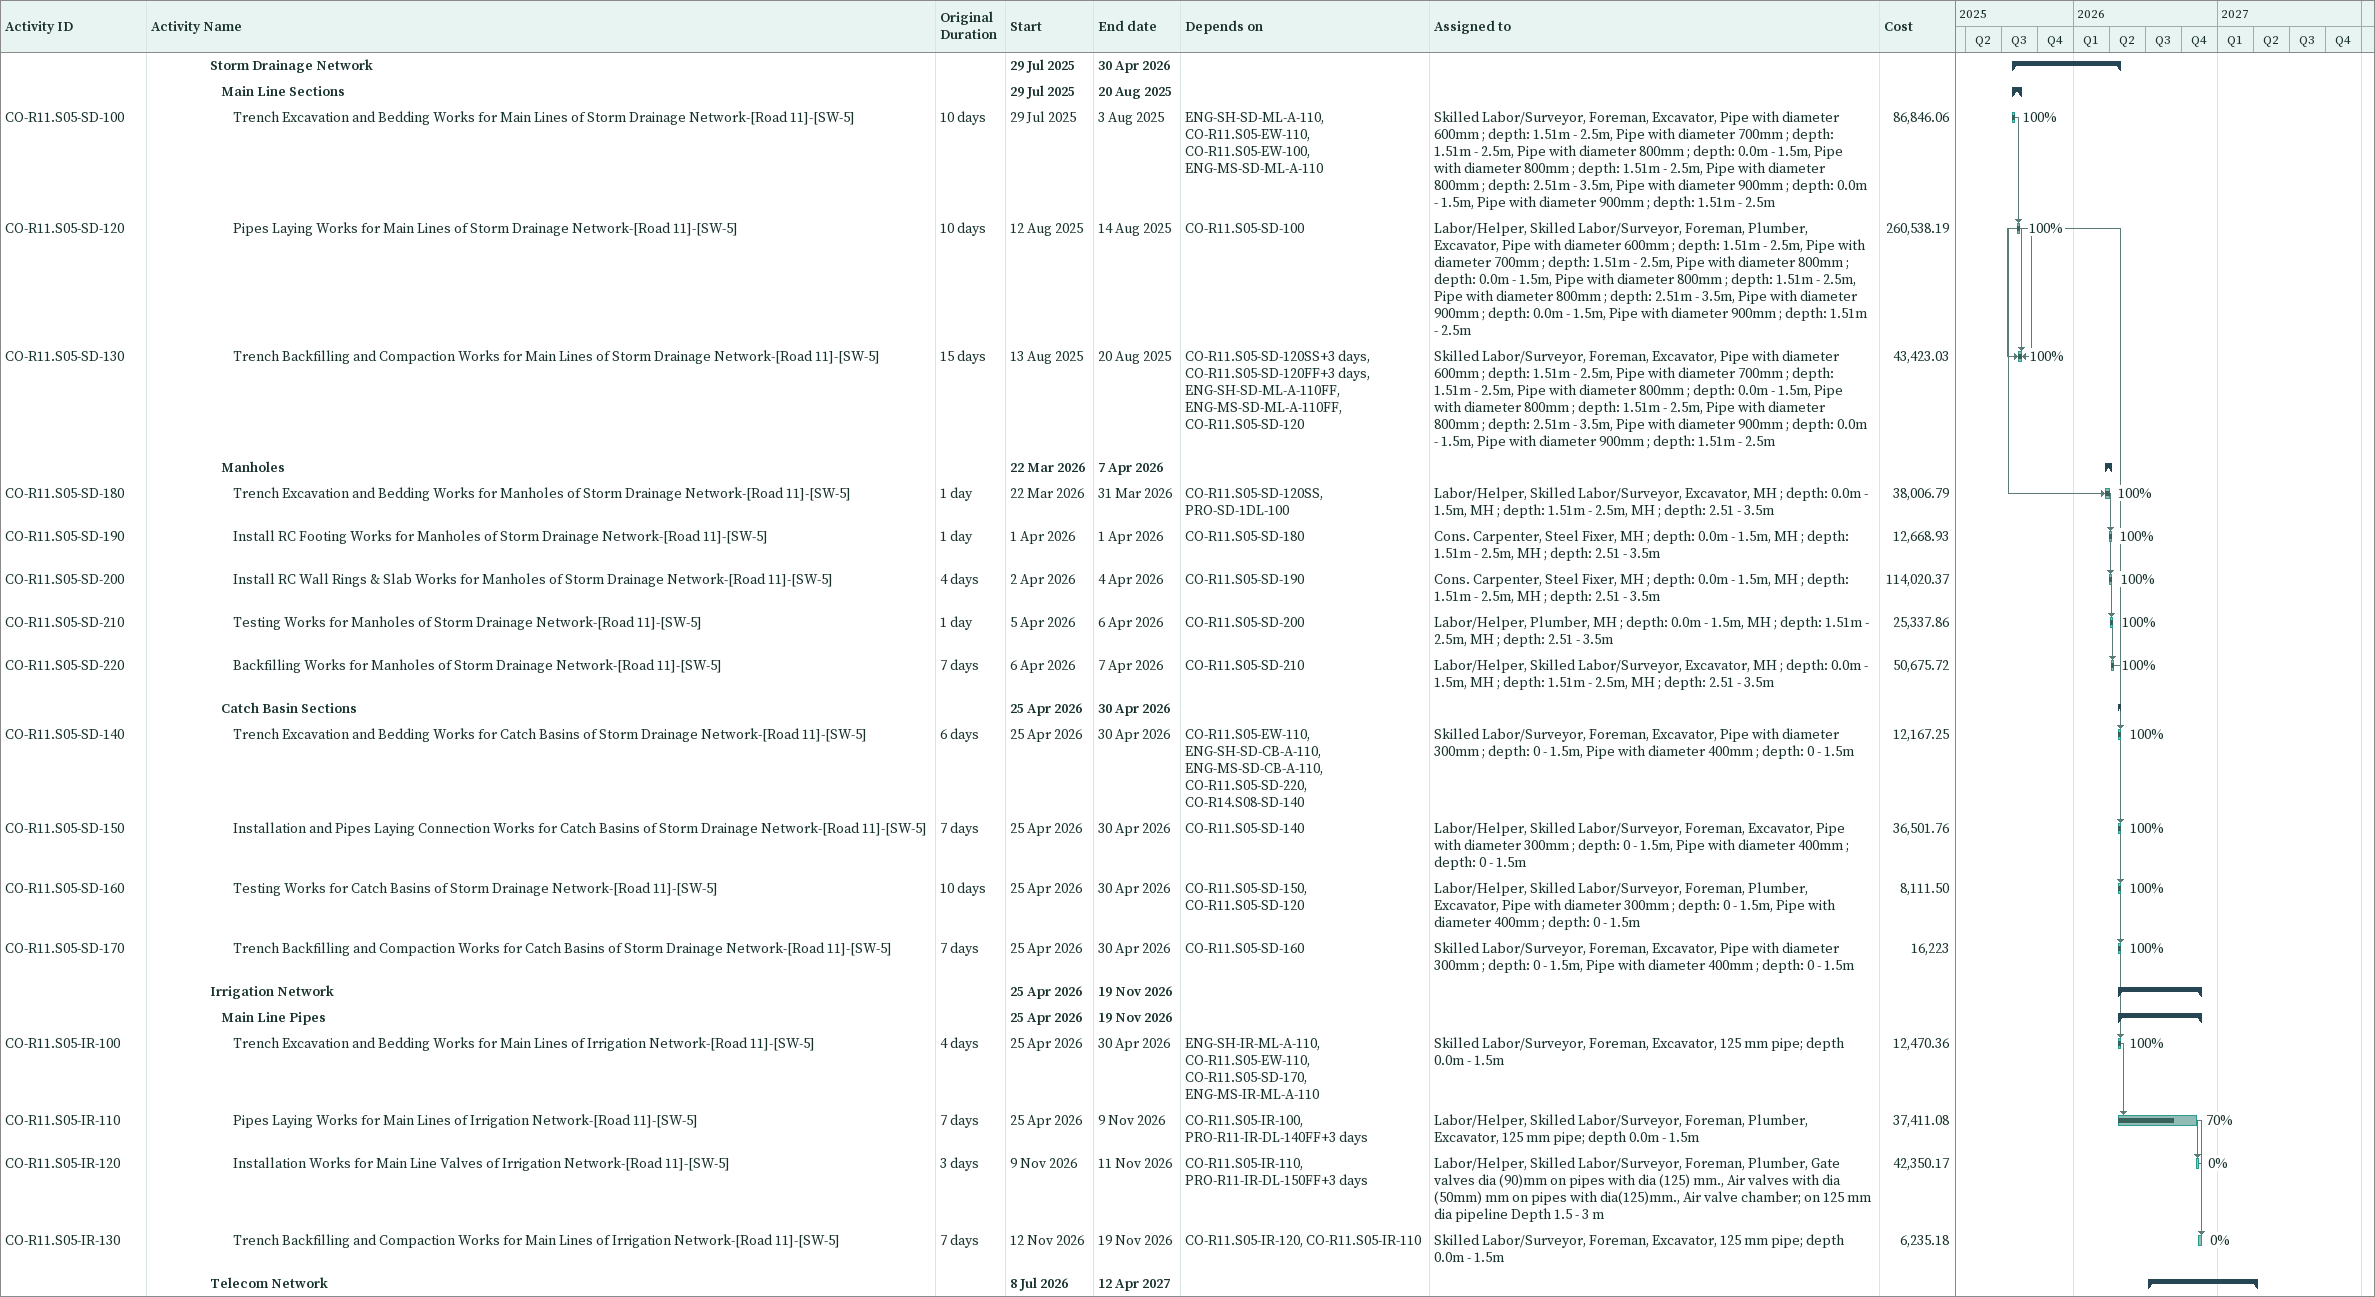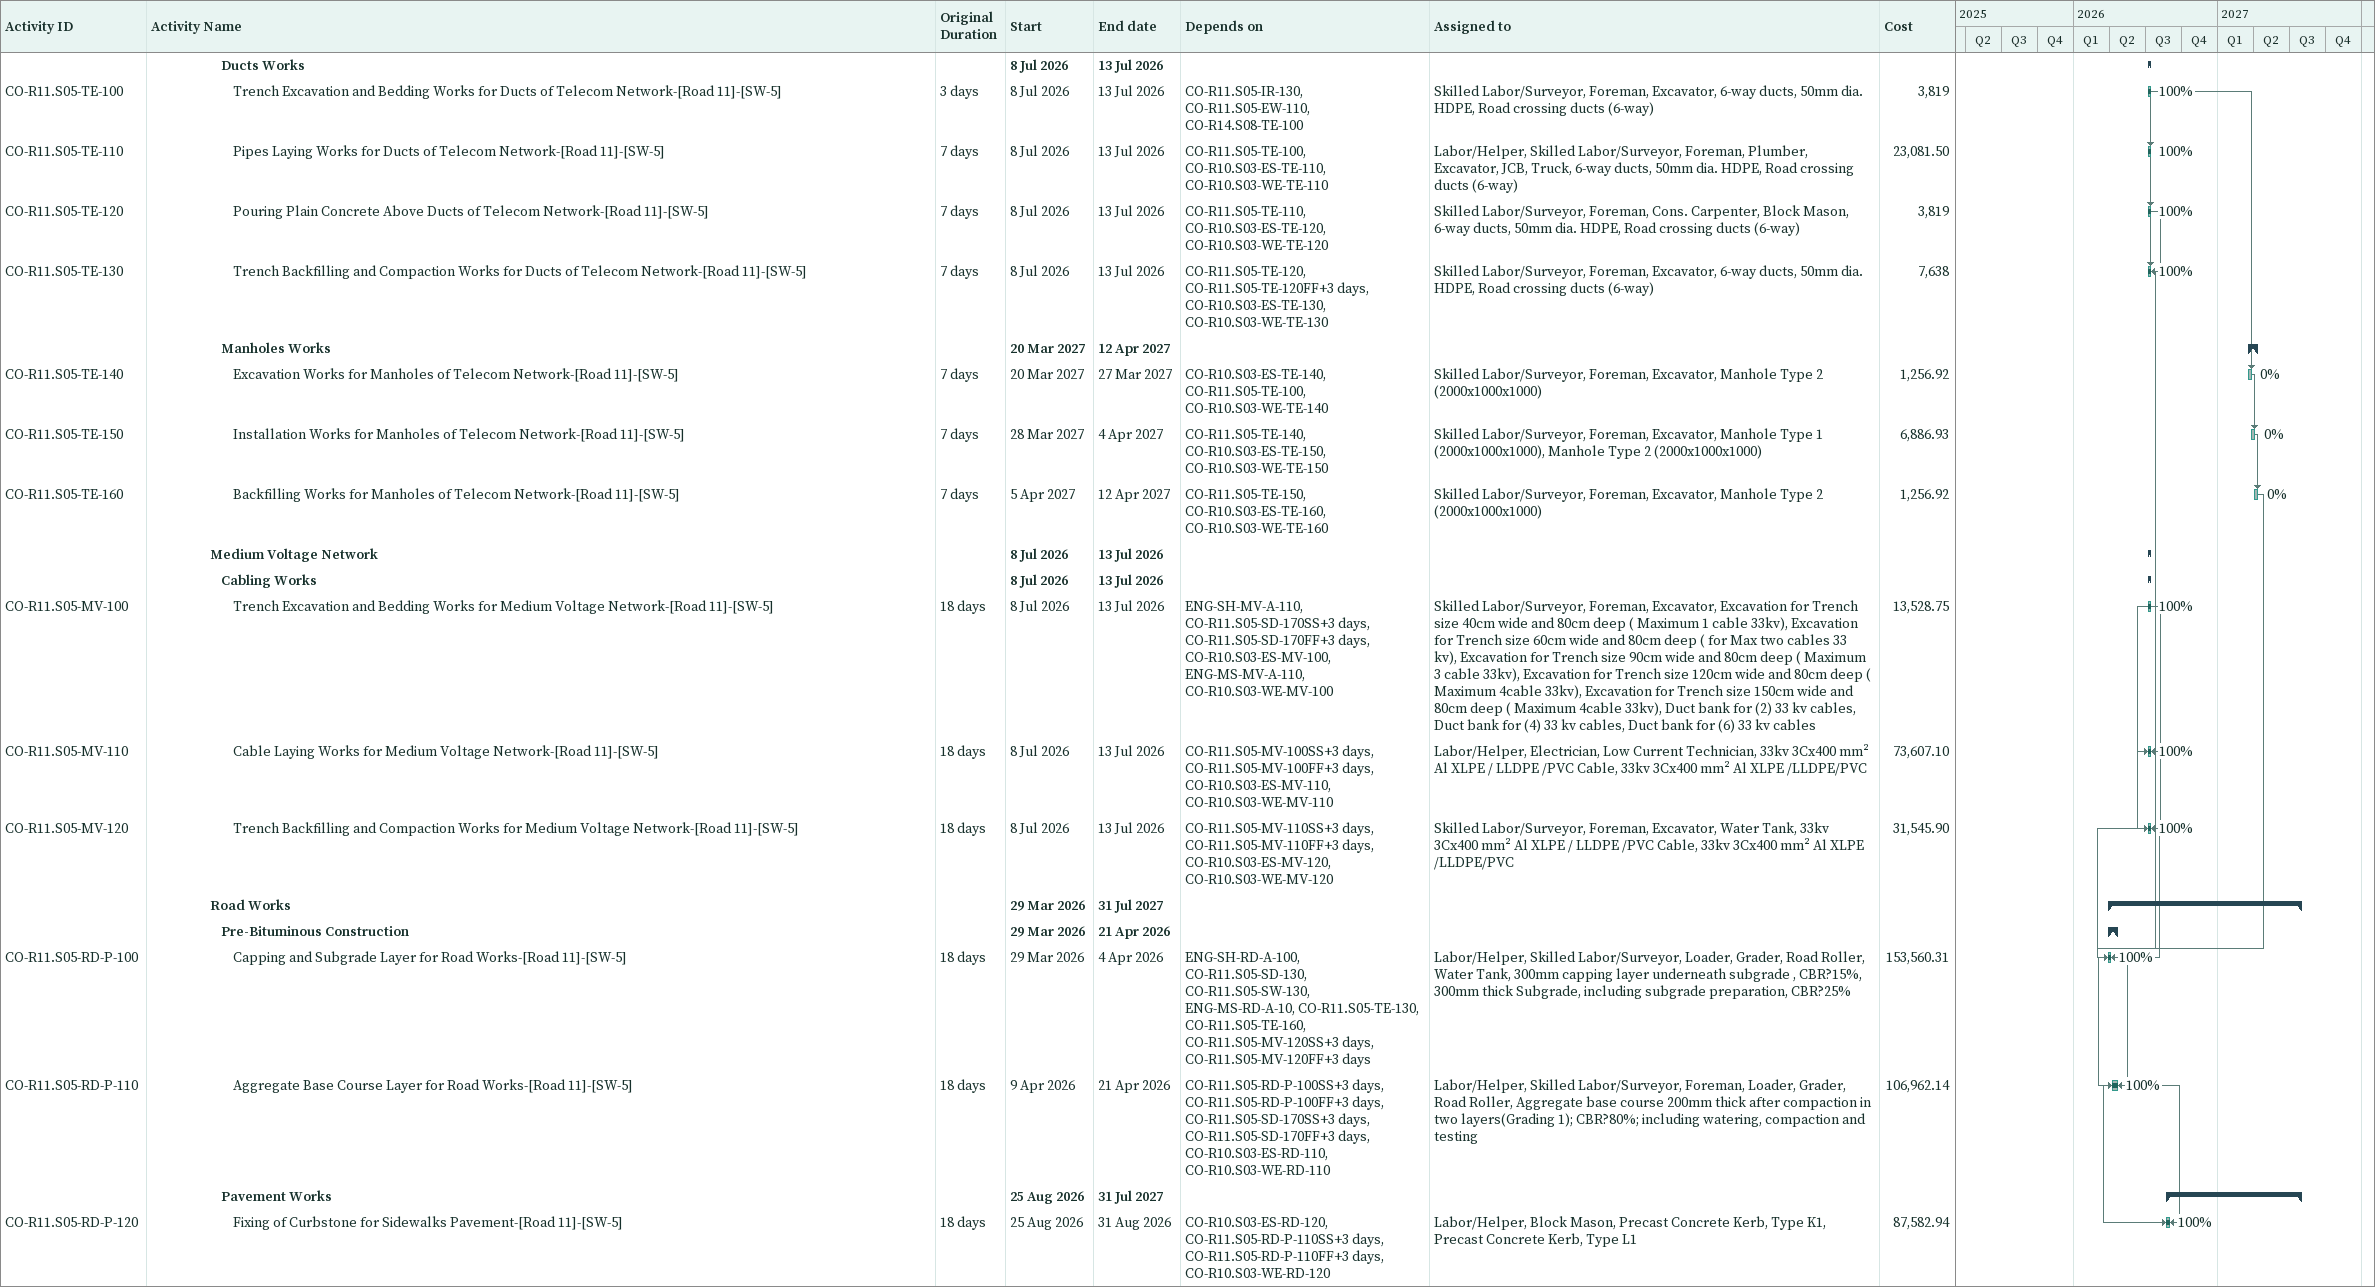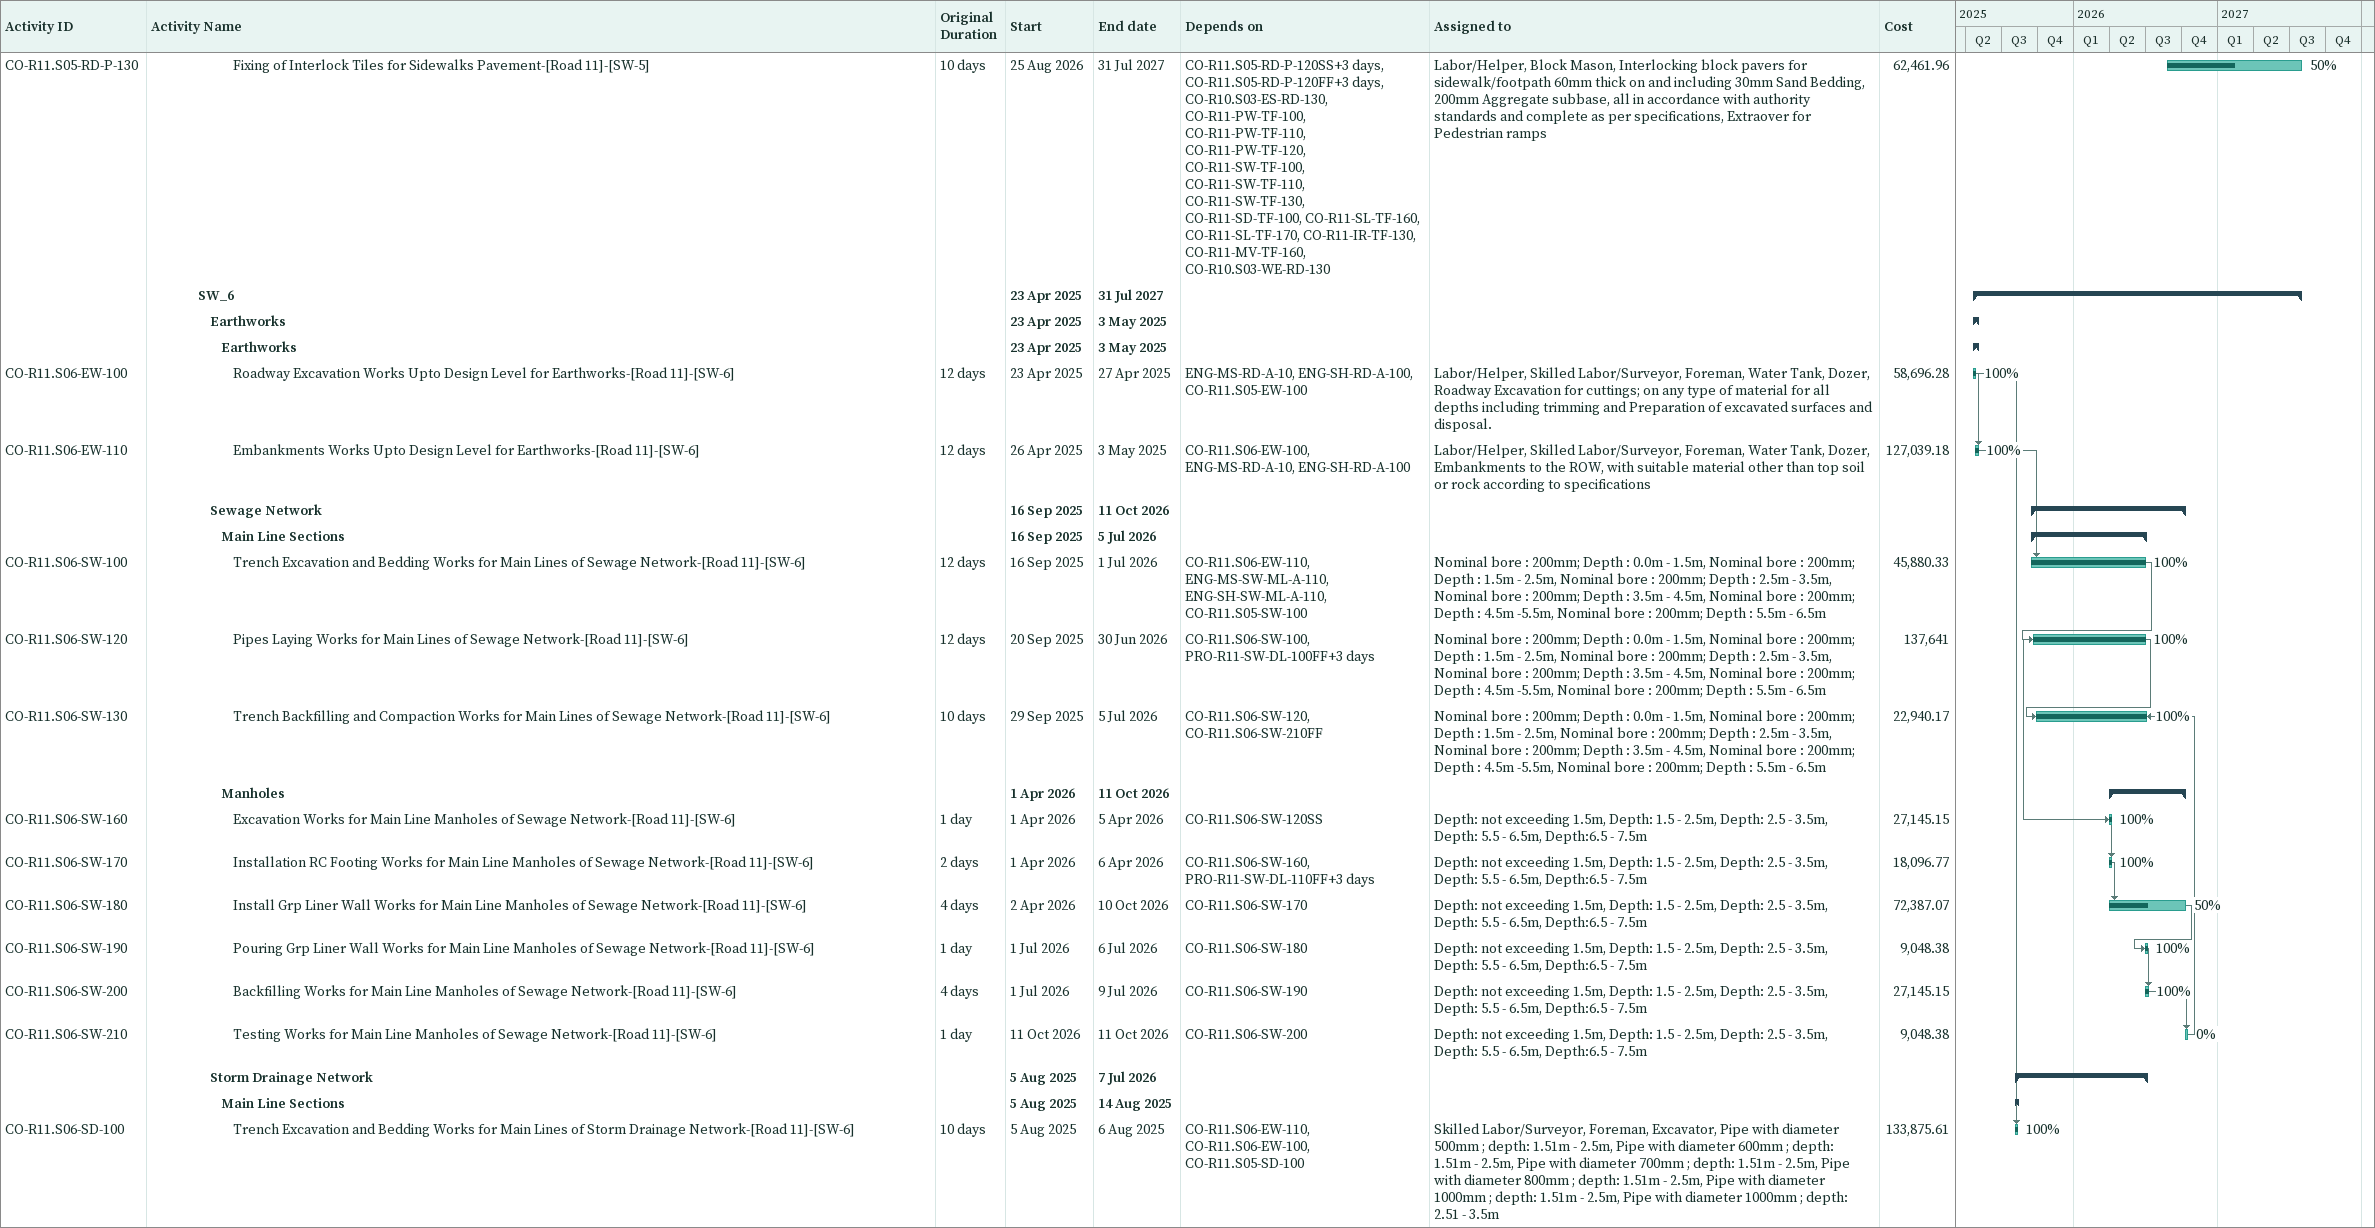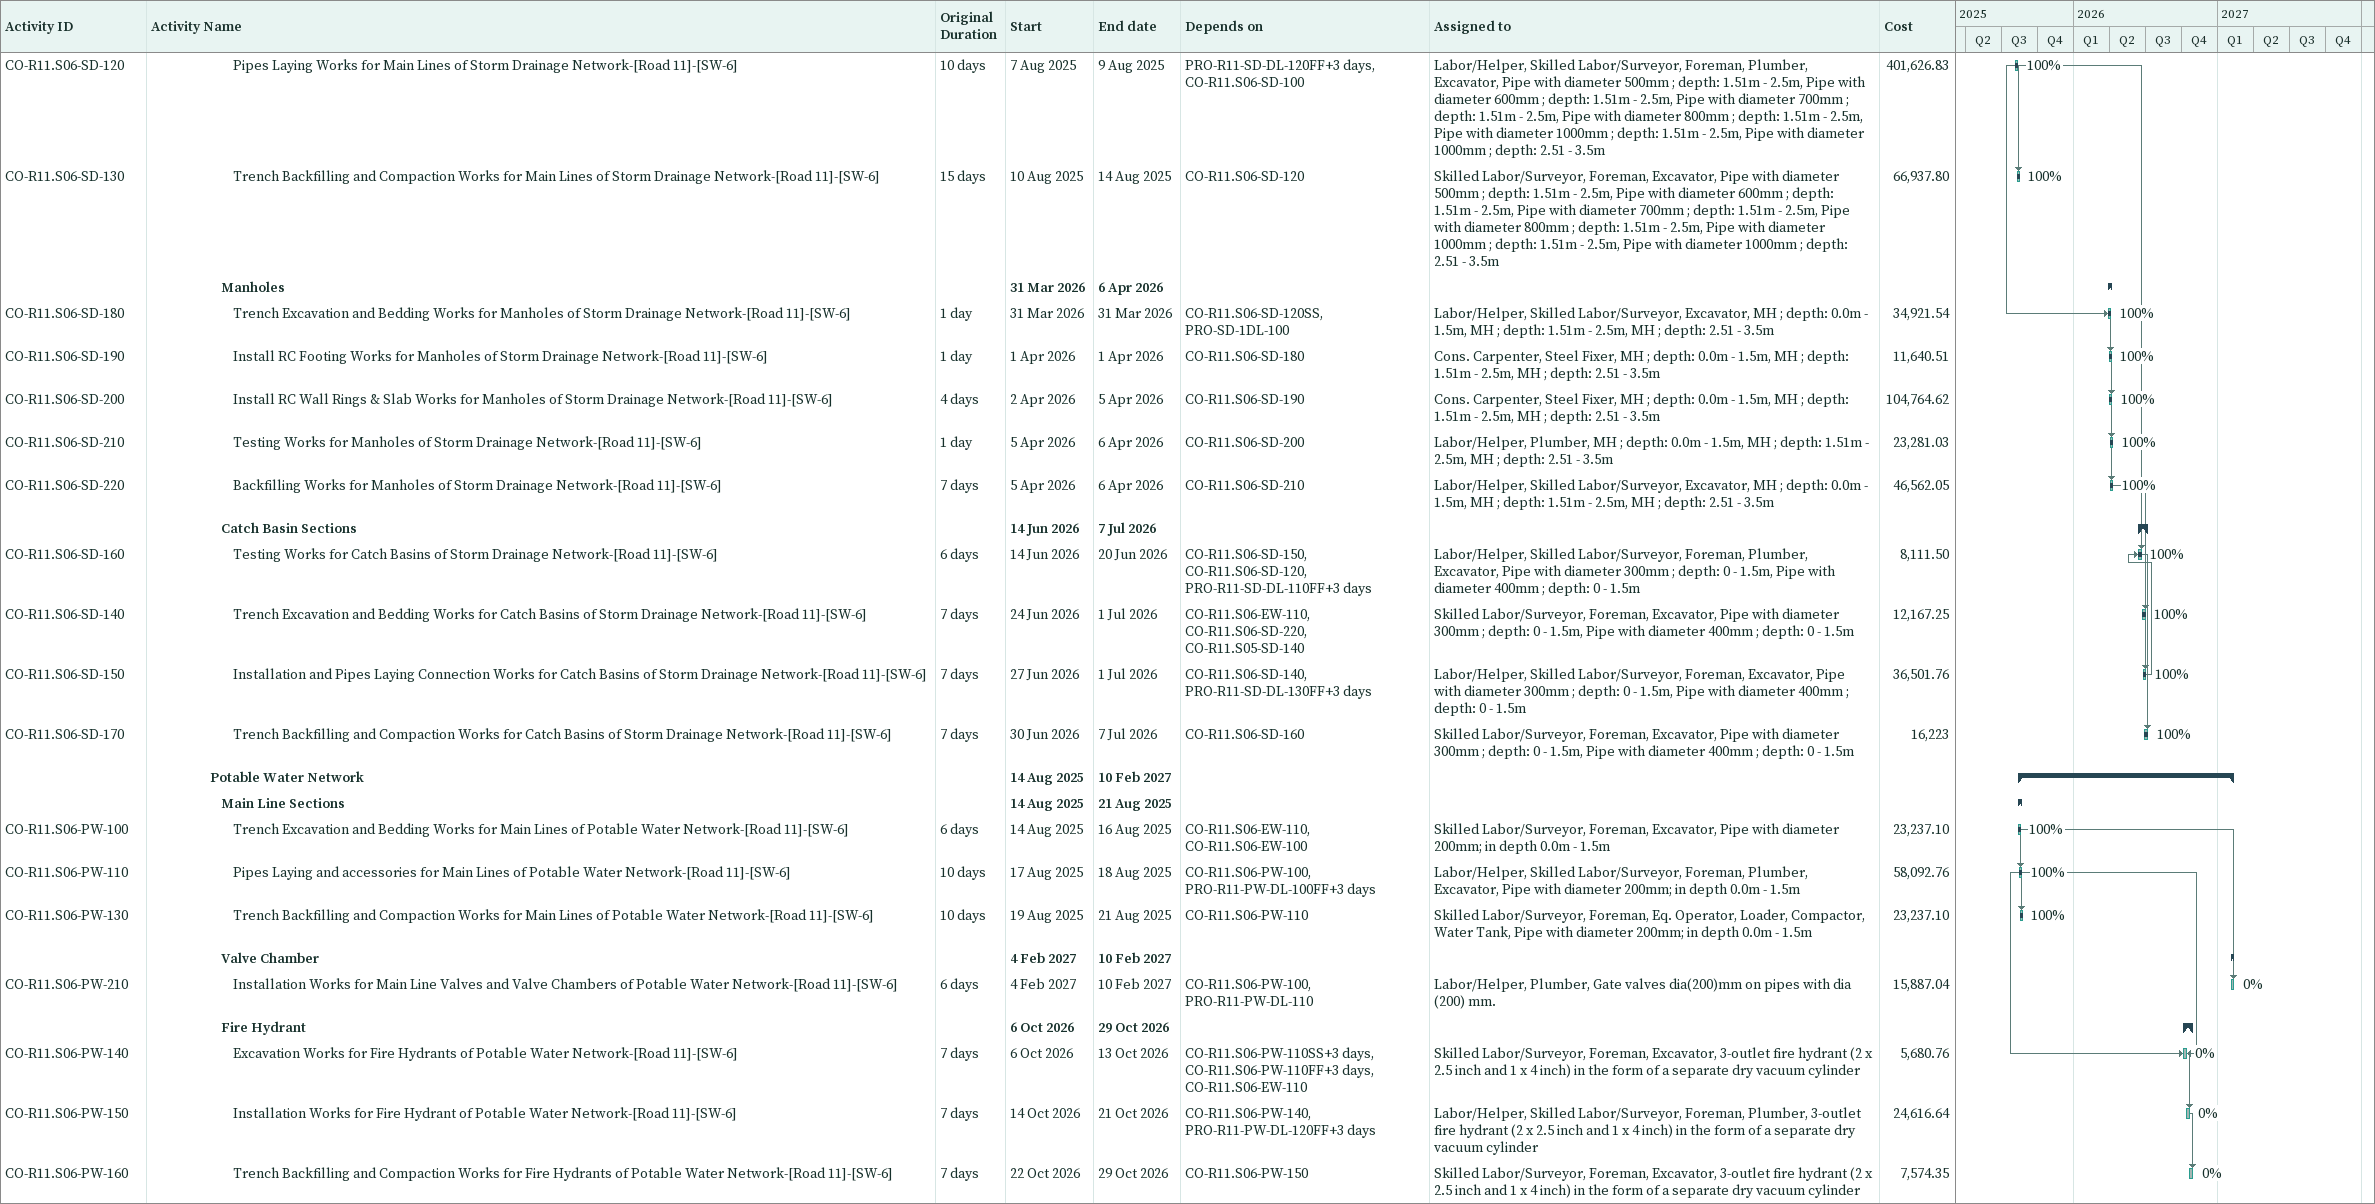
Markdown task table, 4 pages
| ID | Level | Task | Original duration | Start | Finish | Predecessors | Resources | % complete | Cost |
|---|---|---|---|---|---|---|---|---|---|
|  | 6 | **Storm Drainage Network** |  | 2025-07-29 | 2026-04-30 |  |  |  |  |
|  | 7 | **Main Line Sections** |  | 2025-07-29 | 2025-08-20 |  |  |  |  |
| CO-R11.S05-SD-100 | 8 | Trench Excavation and Bedding Works for Main Lines of Storm Drainage Network-[Road 11]-[SW-5] | 10d | 2025-07-29 | 2025-08-03 | ENG-SH-SD-ML-A-110, CO-R11.S05-EW-110, CO-R11.S05-EW-100, ENG-MS-SD-ML-A-110 | Skilled Labor/Surveyor, Foreman, Excavator, Pipe with diameter 600mm ; depth: 1.51m - 2.5m, Pipe with diameter 700mm ; depth: 1.51m - 2.5m, Pipe with diameter 800mm ; depth: 0.0m - 1.5m, Pipe with diameter 800mm ; depth: 1.51m - 2.5m, Pipe with diameter 800mm ; depth: 2.51m - 3.5m, Pipe with diameter 900mm ; depth: 0.0m - 1.5m, Pipe with diameter 900mm ; depth: 1.51m - 2.5m | 100 | 86846.06 |
| CO-R11.S05-SD-120 | 8 | Pipes Laying Works for Main Lines of Storm Drainage Network-[Road 11]-[SW-5] | 10d | 2025-08-12 | 2025-08-14 | CO-R11.S05-SD-100 | Labor/Helper, Skilled Labor/Surveyor, Foreman, Plumber, Excavator, Pipe with diameter 600mm ; depth: 1.51m - 2.5m, Pipe with diameter 700mm ; depth: 1.51m - 2.5m, Pipe with diameter 800mm ; depth: 0.0m - 1.5m, Pipe with diameter 800mm ; depth: 1.51m - 2.5m, Pipe with diameter 800mm ; depth: 2.51m - 3.5m, Pipe with diameter 900mm ; depth: 0.0m - 1.5m, Pipe with diameter 900mm ; depth: 1.51m - 2.5m | 100 | 260538.19 |
| CO-R11.S05-SD-130 | 8 | Trench Backfilling and Compaction Works for Main Lines of Storm Drainage Network-[Road 11]-[SW-5] | 15d | 2025-08-13 | 2025-08-20 | CO-R11.S05-SD-120SS+3d, CO-R11.S05-SD-120FF+3d, ENG-SH-SD-ML-A-110FF, ENG-MS-SD-ML-A-110FF, CO-R11.S05-SD-120 | Skilled Labor/Surveyor, Foreman, Excavator, Pipe with diameter 600mm ; depth: 1.51m - 2.5m, Pipe with diameter 700mm ; depth: 1.51m - 2.5m, Pipe with diameter 800mm ; depth: 0.0m - 1.5m, Pipe with diameter 800mm ; depth: 1.51m - 2.5m, Pipe with diameter 800mm ; depth: 2.51m - 3.5m, Pipe with diameter 900mm ; depth: 0.0m - 1.5m, Pipe with diameter 900mm ; depth: 1.51m - 2.5m | 100 | 43423.03 |
|  | 7 | **Manholes** |  | 2026-03-22 | 2026-04-07 |  |  |  |  |
| CO-R11.S05-SD-180 | 8 | Trench Excavation and Bedding Works for Manholes of Storm Drainage Network-[Road 11]-[SW-5] | 1d | 2026-03-22 | 2026-03-31 | CO-R11.S05-SD-120SS, PRO-SD-1DL-100 | Labor/Helper, Skilled Labor/Surveyor, Excavator, MH ; depth: 0.0m - 1.5m, MH ; depth: 1.51m - 2.5m, MH ; depth: 2.51 - 3.5m | 100 | 38006.79 |
| CO-R11.S05-SD-190 | 8 | Install RC Footing Works for Manholes of Storm Drainage Network-[Road 11]-[SW-5] | 1d | 2026-04-01 | 2026-04-01 | CO-R11.S05-SD-180 | Cons. Carpenter, Steel Fixer, MH ; depth: 0.0m - 1.5m, MH ; depth: 1.51m - 2.5m, MH ; depth: 2.51 - 3.5m | 100 | 12668.93 |
| CO-R11.S05-SD-200 | 8 | Install RC Wall Rings & Slab Works for Manholes of Storm Drainage Network-[Road 11]-[SW-5] | 4d | 2026-04-02 | 2026-04-04 | CO-R11.S05-SD-190 | Cons. Carpenter, Steel Fixer, MH ; depth: 0.0m - 1.5m, MH ; depth: 1.51m - 2.5m, MH ; depth: 2.51 - 3.5m | 100 | 114020.37 |
| CO-R11.S05-SD-210 | 8 | Testing Works for Manholes of Storm Drainage Network-[Road 11]-[SW-5] | 1d | 2026-04-05 | 2026-04-06 | CO-R11.S05-SD-200 | Labor/Helper, Plumber, MH ; depth: 0.0m - 1.5m, MH ; depth: 1.51m - 2.5m, MH ; depth: 2.51 - 3.5m | 100 | 25337.86 |
| CO-R11.S05-SD-220 | 8 | Backfilling Works for Manholes of Storm Drainage Network-[Road 11]-[SW-5] | 7d | 2026-04-06 | 2026-04-07 | CO-R11.S05-SD-210 | Labor/Helper, Skilled Labor/Surveyor, Excavator, MH ; depth: 0.0m - 1.5m, MH ; depth: 1.51m - 2.5m, MH ; depth: 2.51 - 3.5m | 100 | 50675.72 |
|  | 7 | **Catch Basin Sections** |  | 2026-04-25 | 2026-04-30 |  |  |  |  |
| CO-R11.S05-SD-140 | 8 | Trench Excavation and Bedding Works for Catch Basins of Storm Drainage Network-[Road 11]-[SW-5] | 6d | 2026-04-25 | 2026-04-30 | CO-R11.S05-EW-110, ENG-SH-SD-CB-A-110, ENG-MS-SD-CB-A-110, CO-R11.S05-SD-220, CO-R14.S08-SD-140 | Skilled Labor/Surveyor, Foreman, Excavator, Pipe with diameter 300mm ; depth: 0 - 1.5m, Pipe with diameter 400mm ; depth: 0 - 1.5m | 100 | 12167.25 |
| CO-R11.S05-SD-150 | 8 | Installation and Pipes Laying Connection Works for Catch Basins of Storm Drainage Network-[Road 11]-[SW-5] | 7d | 2026-04-25 | 2026-04-30 | CO-R11.S05-SD-140 | Labor/Helper, Skilled Labor/Surveyor, Foreman, Excavator, Pipe with diameter 300mm ; depth: 0 - 1.5m, Pipe with diameter 400mm ; depth: 0 - 1.5m | 100 | 36501.76 |
| CO-R11.S05-SD-160 | 8 | Testing Works for Catch Basins of Storm Drainage Network-[Road 11]-[SW-5] | 10d | 2026-04-25 | 2026-04-30 | CO-R11.S05-SD-150, CO-R11.S05-SD-120 | Labor/Helper, Skilled Labor/Surveyor, Foreman, Plumber, Excavator, Pipe with diameter 300mm ; depth: 0 - 1.5m, Pipe with diameter 400mm ; depth: 0 - 1.5m | 100 | 8111.50 |
| CO-R11.S05-SD-170 | 8 | Trench Backfilling and Compaction Works for Catch Basins of Storm Drainage Network-[Road 11]-[SW-5] | 7d | 2026-04-25 | 2026-04-30 | CO-R11.S05-SD-160 | Skilled Labor/Surveyor, Foreman, Excavator, Pipe with diameter 300mm ; depth: 0 - 1.5m, Pipe with diameter 400mm ; depth: 0 - 1.5m | 100 | 16223 |
|  | 6 | **Irrigation Network** |  | 2026-04-25 | 2026-11-19 |  |  |  |  |
|  | 7 | **Main Line Pipes** |  | 2026-04-25 | 2026-11-19 |  |  |  |  |
| CO-R11.S05-IR-100 | 8 | Trench Excavation and Bedding Works for Main Lines of Irrigation Network-[Road 11]-[SW-5] | 4d | 2026-04-25 | 2026-04-30 | ENG-SH-IR-ML-A-110, CO-R11.S05-EW-110, CO-R11.S05-SD-170, ENG-MS-IR-ML-A-110 | Skilled Labor/Surveyor, Foreman, Excavator, 125 mm pipe; depth 0.0m - 1.5m | 100 | 12470.36 |
| CO-R11.S05-IR-110 | 8 | Pipes Laying Works for Main Lines of Irrigation Network-[Road 11]-[SW-5] | 7d | 2026-04-25 | 2026-11-09 | CO-R11.S05-IR-100, PRO-R11-IR-DL-140FF+3d | Labor/Helper, Skilled Labor/Surveyor, Foreman, Plumber, Excavator, 125 mm pipe; depth 0.0m - 1.5m | 70 | 37411.08 |
| CO-R11.S05-IR-120 | 8 | Installation Works for Main Line Valves of Irrigation Network-[Road 11]-[SW-5] | 3d | 2026-11-09 | 2026-11-11 | CO-R11.S05-IR-110, PRO-R11-IR-DL-150FF+3d | Labor/Helper, Skilled Labor/Surveyor, Foreman, Plumber, Gate valves dia (90)mm on pipes with dia (125) mm., Air valves with dia (50mm) mm on pipes with dia(125)mm., Air valve chamber; on 125 mm dia pipeline Depth 1.5 - 3 m | 0 | 42350.17 |
| CO-R11.S05-IR-130 | 8 | Trench Backfilling and Compaction Works for Main Lines of Irrigation Network-[Road 11]-[SW-5] | 7d | 2026-11-12 | 2026-11-19 | CO-R11.S05-IR-120, CO-R11.S05-IR-110 | Skilled Labor/Surveyor, Foreman, Excavator, 125 mm pipe; depth 0.0m - 1.5m | 0 | 6235.18 |
|  | 6 | **Telecom Network** |  | 2026-07-08 | 2027-04-12 |  |  |  |  |
|  | 7 | **Ducts Works** |  | 2026-07-08 | 2026-07-13 |  |  |  |  |
| CO-R11.S05-TE-100 | 8 | Trench Excavation and Bedding Works for Ducts of Telecom Network-[Road 11]-[SW-5] | 3d | 2026-07-08 | 2026-07-13 | CO-R11.S05-IR-130, CO-R11.S05-EW-110, CO-R14.S08-TE-100 | Skilled Labor/Surveyor, Foreman, Excavator, 6-way ducts, 50mm dia. HDPE, Road crossing ducts (6-way) | 100 | 3819 |
| CO-R11.S05-TE-110 | 8 | Pipes Laying Works for Ducts of Telecom Network-[Road 11]-[SW-5] | 7d | 2026-07-08 | 2026-07-13 | CO-R11.S05-TE-100, CO-R10.S03-ES-TE-110, CO-R10.S03-WE-TE-110 | Labor/Helper, Skilled Labor/Surveyor, Foreman, Plumber, Excavator, JCB, Truck, 6-way ducts, 50mm dia. HDPE, Road crossing ducts (6-way) | 100 | 23081.50 |
| CO-R11.S05-TE-120 | 8 | Pouring Plain Concrete Above Ducts of Telecom Network-[Road 11]-[SW-5] | 7d | 2026-07-08 | 2026-07-13 | CO-R11.S05-TE-110, CO-R10.S03-ES-TE-120, CO-R10.S03-WE-TE-120 | Skilled Labor/Surveyor, Foreman, Cons. Carpenter, Block Mason, 6-way ducts, 50mm dia. HDPE, Road crossing ducts (6-way) | 100 | 3819 |
| CO-R11.S05-TE-130 | 8 | Trench Backfilling and Compaction Works for Ducts of Telecom Network-[Road 11]-[SW-5] | 7d | 2026-07-08 | 2026-07-13 | CO-R11.S05-TE-120, CO-R11.S05-TE-120FF+3d, CO-R10.S03-ES-TE-130, CO-R10.S03-WE-TE-130 | Skilled Labor/Surveyor, Foreman, Excavator, 6-way ducts, 50mm dia. HDPE, Road crossing ducts (6-way) | 100 | 7638 |
|  | 7 | **Manholes Works** |  | 2027-03-20 | 2027-04-12 |  |  |  |  |
| CO-R11.S05-TE-140 | 8 | Excavation Works for Manholes of Telecom Network-[Road 11]-[SW-5] | 7d | 2027-03-20 | 2027-03-27 | CO-R10.S03-ES-TE-140, CO-R11.S05-TE-100, CO-R10.S03-WE-TE-140 | Skilled Labor/Surveyor, Foreman, Excavator, Manhole Type 2 (2000x1000x1000) | 0 | 1256.92 |
| CO-R11.S05-TE-150 | 8 | Installation Works for Manholes of Telecom Network-[Road 11]-[SW-5] | 7d | 2027-03-28 | 2027-04-04 | CO-R11.S05-TE-140, CO-R10.S03-ES-TE-150, CO-R10.S03-WE-TE-150 | Skilled Labor/Surveyor, Foreman, Excavator, Manhole Type 1 (2000x1000x1000), Manhole Type 2 (2000x1000x1000) | 0 | 6886.93 |
| CO-R11.S05-TE-160 | 8 | Backfilling Works for Manholes of Telecom Network-[Road 11]-[SW-5] | 7d | 2027-04-05 | 2027-04-12 | CO-R11.S05-TE-150, CO-R10.S03-ES-TE-160, CO-R10.S03-WE-TE-160 | Skilled Labor/Surveyor, Foreman, Excavator, Manhole Type 2 (2000x1000x1000) | 0 | 1256.92 |
|  | 6 | **Medium Voltage Network** |  | 2026-07-08 | 2026-07-13 |  |  |  |  |
|  | 7 | **Cabling Works** |  | 2026-07-08 | 2026-07-13 |  |  |  |  |
| CO-R11.S05-MV-100 | 8 | Trench Excavation and Bedding Works for Medium Voltage Network-[Road 11]-[SW-5] | 18d | 2026-07-08 | 2026-07-13 | ENG-SH-MV-A-110, CO-R11.S05-SD-170SS+3d, CO-R11.S05-SD-170FF+3d, CO-R10.S03-ES-MV-100, ENG-MS-MV-A-110, CO-R10.S03-WE-MV-100 | Skilled Labor/Surveyor, Foreman, Excavator, Excavation for Trench size 40cm wide and 80cm deep ( Maximum 1 cable 33kv), Excavation for Trench size 60cm wide and 80cm deep ( for Max two cables 33 kv), Excavation for Trench size 90cm wide and 80cm deep ( Maximum 3 cable 33kv), Excavation for Trench size 120cm wide and 80cm deep ( Maximum 4cable 33kv), Excavation for Trench size 150cm wide and 80cm deep ( Maximum 4cable 33kv), Duct bank for (2) 33 kv cables, Duct bank for (4) 33 kv cables, Duct bank for (6) 33 kv cables | 100 | 13528.75 |
| CO-R11.S05-MV-110 | 8 | Cable Laying Works for Medium Voltage Network-[Road 11]-[SW-5] | 18d | 2026-07-08 | 2026-07-13 | CO-R11.S05-MV-100SS+3d, CO-R11.S05-MV-100FF+3d, CO-R10.S03-ES-MV-110, CO-R10.S03-WE-MV-110 | Labor/Helper, Electrician, Low Current Technician, 33kv 3Cx400 mm² Al XLPE / LLDPE /PVC Cable, 33kv 3Cx400 mm² Al XLPE /LLDPE/PVC | 100 | 73607.10 |
| CO-R11.S05-MV-120 | 8 | Trench Backfilling and Compaction Works for Medium Voltage Network-[Road 11]-[SW-5] | 18d | 2026-07-08 | 2026-07-13 | CO-R11.S05-MV-110SS+3d, CO-R11.S05-MV-110FF+3d, CO-R10.S03-ES-MV-120, CO-R10.S03-WE-MV-120 | Skilled Labor/Surveyor, Foreman, Excavator, Water Tank, 33kv 3Cx400 mm² Al XLPE / LLDPE /PVC Cable, 33kv 3Cx400 mm² Al XLPE /LLDPE/PVC | 100 | 31545.90 |
|  | 6 | **Road Works** |  | 2026-03-29 | 2027-07-31 |  |  |  |  |
|  | 7 | **Pre-Bituminous Construction** |  | 2026-03-29 | 2026-04-21 |  |  |  |  |
| CO-R11.S05-RD-P-100 | 8 | Capping and Subgrade Layer for Road Works-[Road 11]-[SW-5] | 18d | 2026-03-29 | 2026-04-04 | ENG-SH-RD-A-100, CO-R11.S05-SD-130, CO-R11.S05-SW-130, ENG-MS-RD-A-10, CO-R11.S05-TE-130, CO-R11.S05-TE-160, CO-R11.S05-MV-120SS+3d, CO-R11.S05-MV-120FF+3d | Labor/Helper, Skilled Labor/Surveyor, Loader, Grader, Road Roller, Water Tank, 300mm capping layer underneath subgrade , CBR?15%, 300mm thick Subgrade, including subgrade preparation, CBR?25% | 100 | 153560.31 |
| CO-R11.S05-RD-P-110 | 8 | Aggregate Base Course Layer for Road Works-[Road 11]-[SW-5] | 18d | 2026-04-09 | 2026-04-21 | CO-R11.S05-RD-P-100SS+3d, CO-R11.S05-RD-P-100FF+3d, CO-R11.S05-SD-170SS+3d, CO-R11.S05-SD-170FF+3d, CO-R10.S03-ES-RD-110, CO-R10.S03-WE-RD-110 | Labor/Helper, Skilled Labor/Surveyor, Foreman, Loader, Grader, Road Roller, Aggregate base course 200mm thick after compaction in two layers(Grading 1); CBR?80%; including watering, compaction and testing | 100 | 106962.14 |
|  | 7 | **Pavement Works** |  | 2026-08-25 | 2027-07-31 |  |  |  |  |
| CO-R11.S05-RD-P-120 | 8 | Fixing of Curbstone for Sidewalks Pavement-[Road 11]-[SW-5] | 18d | 2026-08-25 | 2026-08-31 | CO-R10.S03-ES-RD-120, CO-R11.S05-RD-P-110SS+3d, CO-R11.S05-RD-P-110FF+3d, CO-R10.S03-WE-RD-120 | Labor/Helper, Block Mason, Precast Concrete Kerb, Type K1, Precast Concrete Kerb, Type L1 | 100 | 87582.94 |
| CO-R11.S05-RD-P-130 | 8 | Fixing of Interlock Tiles for Sidewalks Pavement-[Road 11]-[SW-5] | 10d | 2026-08-25 | 2027-07-31 | CO-R11.S05-RD-P-120SS+3d, CO-R11.S05-RD-P-120FF+3d, CO-R10.S03-ES-RD-130, CO-R11-PW-TF-100, CO-R11-PW-TF-110, CO-R11-PW-TF-120, CO-R11-SW-TF-100, CO-R11-SW-TF-110, CO-R11-SW-TF-130, CO-R11-SD-TF-100, CO-R11-SL-TF-160, CO-R11-SL-TF-170, CO-R11-IR-TF-130, CO-R11-MV-TF-160, CO-R10.S03-WE-RD-130 | Labor/Helper, Block Mason, Interlocking block pavers for sidewalk/footpath 60mm thick on and including 30mm Sand Bedding, 200mm Aggregate subbase, all in accordance with authority standards and complete as per specifications, Extraover for Pedestrian ramps | 50 | 62461.96 |
|  | 5 | **SW_6** |  | 2025-04-23 | 2027-07-31 |  |  |  |  |
|  | 6 | **Earthworks** |  | 2025-04-23 | 2025-05-03 |  |  |  |  |
|  | 7 | **Earthworks** |  | 2025-04-23 | 2025-05-03 |  |  |  |  |
| CO-R11.S06-EW-100 | 8 | Roadway Excavation Works Upto Design Level for Earthworks-[Road 11]-[SW-6] | 12d | 2025-04-23 | 2025-04-27 | ENG-MS-RD-A-10, ENG-SH-RD-A-100, CO-R11.S05-EW-100 | Labor/Helper, Skilled Labor/Surveyor, Foreman, Water Tank, Dozer, Roadway Excavation for cuttings; on any type of material for all depths including trimming and Preparation of excavated surfaces and disposal. | 100 | 58696.28 |
| CO-R11.S06-EW-110 | 8 | Embankments Works Upto Design Level for Earthworks-[Road 11]-[SW-6] | 12d | 2025-04-26 | 2025-05-03 | CO-R11.S06-EW-100, ENG-MS-RD-A-10, ENG-SH-RD-A-100 | Labor/Helper, Skilled Labor/Surveyor, Foreman, Water Tank, Dozer, Embankments to the ROW, with suitable material other than top soil or rock according to specifications | 100 | 127039.18 |
|  | 6 | **Sewage Network** |  | 2025-09-16 | 2026-10-11 |  |  |  |  |
|  | 7 | **Main Line Sections** |  | 2025-09-16 | 2026-07-05 |  |  |  |  |
| CO-R11.S06-SW-100 | 8 | Trench Excavation and Bedding Works for Main Lines of Sewage Network-[Road 11]-[SW-6] | 12d | 2025-09-16 | 2026-07-01 | CO-R11.S06-EW-110, ENG-MS-SW-ML-A-110, ENG-SH-SW-ML-A-110, CO-R11.S05-SW-100 | Nominal bore : 200mm; Depth : 0.0m - 1.5m, Nominal bore : 200mm; Depth : 1.5m - 2.5m, Nominal bore : 200mm; Depth : 2.5m - 3.5m, Nominal bore : 200mm; Depth : 3.5m - 4.5m, Nominal bore : 200mm; Depth : 4.5m -5.5m, Nominal bore : 200mm; Depth : 5.5m - 6.5m | 100 | 45880.33 |
| CO-R11.S06-SW-120 | 8 | Pipes Laying Works for Main Lines of Sewage Network-[Road 11]-[SW-6] | 12d | 2025-09-20 | 2026-06-30 | CO-R11.S06-SW-100, PRO-R11-SW-DL-100FF+3d | Nominal bore : 200mm; Depth : 0.0m - 1.5m, Nominal bore : 200mm; Depth : 1.5m - 2.5m, Nominal bore : 200mm; Depth : 2.5m - 3.5m, Nominal bore : 200mm; Depth : 3.5m - 4.5m, Nominal bore : 200mm; Depth : 4.5m -5.5m, Nominal bore : 200mm; Depth : 5.5m - 6.5m | 100 | 137641 |
| CO-R11.S06-SW-130 | 8 | Trench Backfilling and Compaction Works for Main Lines of Sewage Network-[Road 11]-[SW-6] | 10d | 2025-09-29 | 2026-07-05 | CO-R11.S06-SW-120, CO-R11.S06-SW-210FF | Nominal bore : 200mm; Depth : 0.0m - 1.5m, Nominal bore : 200mm; Depth : 1.5m - 2.5m, Nominal bore : 200mm; Depth : 2.5m - 3.5m, Nominal bore : 200mm; Depth : 3.5m - 4.5m, Nominal bore : 200mm; Depth : 4.5m -5.5m, Nominal bore : 200mm; Depth : 5.5m - 6.5m | 100 | 22940.17 |
|  | 7 | **Manholes** |  | 2026-04-01 | 2026-10-11 |  |  |  |  |
| CO-R11.S06-SW-160 | 8 | Excavation Works for Main Line Manholes of Sewage Network-[Road 11]-[SW-6] | 1d | 2026-04-01 | 2026-04-05 | CO-R11.S06-SW-120SS | Depth: not exceeding 1.5m, Depth: 1.5 - 2.5m, Depth: 2.5 - 3.5m, Depth: 5.5 - 6.5m, Depth:6.5 - 7.5m | 100 | 27145.15 |
| CO-R11.S06-SW-170 | 8 | Installation RC Footing Works for Main Line Manholes of Sewage Network-[Road 11]-[SW-6] | 2d | 2026-04-01 | 2026-04-06 | CO-R11.S06-SW-160, PRO-R11-SW-DL-110FF+3d | Depth: not exceeding 1.5m, Depth: 1.5 - 2.5m, Depth: 2.5 - 3.5m, Depth: 5.5 - 6.5m, Depth:6.5 - 7.5m | 100 | 18096.77 |
| CO-R11.S06-SW-180 | 8 | Install Grp Liner Wall Works for Main Line Manholes of Sewage Network-[Road 11]-[SW-6] | 4d | 2026-04-02 | 2026-10-10 | CO-R11.S06-SW-170 | Depth: not exceeding 1.5m, Depth: 1.5 - 2.5m, Depth: 2.5 - 3.5m, Depth: 5.5 - 6.5m, Depth:6.5 - 7.5m | 50 | 72387.07 |
| CO-R11.S06-SW-190 | 8 | Pouring Grp Liner Wall Works for Main Line Manholes of Sewage Network-[Road 11]-[SW-6] | 1d | 2026-07-01 | 2026-07-06 | CO-R11.S06-SW-180 | Depth: not exceeding 1.5m, Depth: 1.5 - 2.5m, Depth: 2.5 - 3.5m, Depth: 5.5 - 6.5m, Depth:6.5 - 7.5m | 100 | 9048.38 |
| CO-R11.S06-SW-200 | 8 | Backfilling Works for Main Line Manholes of Sewage Network-[Road 11]-[SW-6] | 4d | 2026-07-01 | 2026-07-09 | CO-R11.S06-SW-190 | Depth: not exceeding 1.5m, Depth: 1.5 - 2.5m, Depth: 2.5 - 3.5m, Depth: 5.5 - 6.5m, Depth:6.5 - 7.5m | 100 | 27145.15 |
| CO-R11.S06-SW-210 | 8 | Testing Works for Main Line Manholes of Sewage Network-[Road 11]-[SW-6] | 1d | 2026-10-11 | 2026-10-11 | CO-R11.S06-SW-200 | Depth: not exceeding 1.5m, Depth: 1.5 - 2.5m, Depth: 2.5 - 3.5m, Depth: 5.5 - 6.5m, Depth:6.5 - 7.5m | 0 | 9048.38 |
|  | 6 | **Storm Drainage Network** |  | 2025-08-05 | 2026-07-07 |  |  |  |  |
|  | 7 | **Main Line Sections** |  | 2025-08-05 | 2025-08-14 |  |  |  |  |
| CO-R11.S06-SD-100 | 8 | Trench Excavation and Bedding Works for Main Lines of Storm Drainage Network-[Road 11]-[SW-6] | 10d | 2025-08-05 | 2025-08-06 | CO-R11.S06-EW-110, CO-R11.S06-EW-100, CO-R11.S05-SD-100 | Skilled Labor/Surveyor, Foreman, Excavator, Pipe with diameter 500mm ; depth: 1.51m - 2.5m, Pipe with diameter 600mm ; depth: 1.51m - 2.5m, Pipe with diameter 700mm ; depth: 1.51m - 2.5m, Pipe with diameter 800mm ; depth: 1.51m - 2.5m, Pipe with diameter 1000mm ; depth: 1.51m - 2.5m, Pipe with diameter 1000mm ; depth: 2.51 - 3.5m | 100 | 133875.61 |
| CO-R11.S06-SD-120 | 8 | Pipes Laying Works for Main Lines of Storm Drainage Network-[Road 11]-[SW-6] | 10d | 2025-08-07 | 2025-08-09 | PRO-R11-SD-DL-120FF+3d, CO-R11.S06-SD-100 | Labor/Helper, Skilled Labor/Surveyor, Foreman, Plumber, Excavator, Pipe with diameter 500mm ; depth: 1.51m - 2.5m, Pipe with diameter 600mm ; depth: 1.51m - 2.5m, Pipe with diameter 700mm ; depth: 1.51m - 2.5m, Pipe with diameter 800mm ; depth: 1.51m - 2.5m, Pipe with diameter 1000mm ; depth: 1.51m - 2.5m, Pipe with diameter 1000mm ; depth: 2.51 - 3.5m | 100 | 401626.83 |
| CO-R11.S06-SD-130 | 8 | Trench Backfilling and Compaction Works for Main Lines of Storm Drainage Network-[Road 11]-[SW-6] | 15d | 2025-08-10 | 2025-08-14 | CO-R11.S06-SD-120 | Skilled Labor/Surveyor, Foreman, Excavator, Pipe with diameter 500mm ; depth: 1.51m - 2.5m, Pipe with diameter 600mm ; depth: 1.51m - 2.5m, Pipe with diameter 700mm ; depth: 1.51m - 2.5m, Pipe with diameter 800mm ; depth: 1.51m - 2.5m, Pipe with diameter 1000mm ; depth: 1.51m - 2.5m, Pipe with diameter 1000mm ; depth: 2.51 - 3.5m | 100 | 66937.80 |
|  | 7 | **Manholes** |  | 2026-03-31 | 2026-04-06 |  |  |  |  |
| CO-R11.S06-SD-180 | 8 | Trench Excavation and Bedding Works for Manholes of Storm Drainage Network-[Road 11]-[SW-6] | 1d | 2026-03-31 | 2026-03-31 | CO-R11.S06-SD-120SS, PRO-SD-1DL-100 | Labor/Helper, Skilled Labor/Surveyor, Excavator, MH ; depth: 0.0m - 1.5m, MH ; depth: 1.51m - 2.5m, MH ; depth: 2.51 - 3.5m | 100 | 34921.54 |
| CO-R11.S06-SD-190 | 8 | Install RC Footing Works for Manholes of Storm Drainage Network-[Road 11]-[SW-6] | 1d | 2026-04-01 | 2026-04-01 | CO-R11.S06-SD-180 | Cons. Carpenter, Steel Fixer, MH ; depth: 0.0m - 1.5m, MH ; depth: 1.51m - 2.5m, MH ; depth: 2.51 - 3.5m | 100 | 11640.51 |
| CO-R11.S06-SD-200 | 8 | Install RC Wall Rings & Slab Works for Manholes of Storm Drainage Network-[Road 11]-[SW-6] | 4d | 2026-04-02 | 2026-04-05 | CO-R11.S06-SD-190 | Cons. Carpenter, Steel Fixer, MH ; depth: 0.0m - 1.5m, MH ; depth: 1.51m - 2.5m, MH ; depth: 2.51 - 3.5m | 100 | 104764.62 |
| CO-R11.S06-SD-210 | 8 | Testing Works for Manholes of Storm Drainage Network-[Road 11]-[SW-6] | 1d | 2026-04-05 | 2026-04-06 | CO-R11.S06-SD-200 | Labor/Helper, Plumber, MH ; depth: 0.0m - 1.5m, MH ; depth: 1.51m - 2.5m, MH ; depth: 2.51 - 3.5m | 100 | 23281.03 |
| CO-R11.S06-SD-220 | 8 | Backfilling Works for Manholes of Storm Drainage Network-[Road 11]-[SW-6] | 7d | 2026-04-05 | 2026-04-06 | CO-R11.S06-SD-210 | Labor/Helper, Skilled Labor/Surveyor, Excavator, MH ; depth: 0.0m - 1.5m, MH ; depth: 1.51m - 2.5m, MH ; depth: 2.51 - 3.5m | 100 | 46562.05 |
|  | 7 | **Catch Basin Sections** |  | 2026-06-14 | 2026-07-07 |  |  |  |  |
| CO-R11.S06-SD-160 | 8 | Testing Works for Catch Basins of Storm Drainage Network-[Road 11]-[SW-6] | 6d | 2026-06-14 | 2026-06-20 | CO-R11.S06-SD-150, CO-R11.S06-SD-120, PRO-R11-SD-DL-110FF+3d | Labor/Helper, Skilled Labor/Surveyor, Foreman, Plumber, Excavator, Pipe with diameter 300mm ; depth: 0 - 1.5m, Pipe with diameter 400mm ; depth: 0 - 1.5m | 100 | 8111.50 |
| CO-R11.S06-SD-140 | 8 | Trench Excavation and Bedding Works for Catch Basins of Storm Drainage Network-[Road 11]-[SW-6] | 7d | 2026-06-24 | 2026-07-01 | CO-R11.S06-EW-110, CO-R11.S06-SD-220, CO-R11.S05-SD-140 | Skilled Labor/Surveyor, Foreman, Excavator, Pipe with diameter 300mm ; depth: 0 - 1.5m, Pipe with diameter 400mm ; depth: 0 - 1.5m | 100 | 12167.25 |
| CO-R11.S06-SD-150 | 8 | Installation and Pipes Laying Connection Works for Catch Basins of Storm Drainage Network-[Road 11]-[SW-6] | 7d | 2026-06-27 | 2026-07-01 | CO-R11.S06-SD-140, PRO-R11-SD-DL-130FF+3d | Labor/Helper, Skilled Labor/Surveyor, Foreman, Excavator, Pipe with diameter 300mm ; depth: 0 - 1.5m, Pipe with diameter 400mm ; depth: 0 - 1.5m | 100 | 36501.76 |
| CO-R11.S06-SD-170 | 8 | Trench Backfilling and Compaction Works for Catch Basins of Storm Drainage Network-[Road 11]-[SW-6] | 7d | 2026-06-30 | 2026-07-07 | CO-R11.S06-SD-160 | Skilled Labor/Surveyor, Foreman, Excavator, Pipe with diameter 300mm ; depth: 0 - 1.5m, Pipe with diameter 400mm ; depth: 0 - 1.5m | 100 | 16223 |
|  | 6 | **Potable Water Network** |  | 2025-08-14 | 2027-02-10 |  |  |  |  |
|  | 7 | **Main Line Sections** |  | 2025-08-14 | 2025-08-21 |  |  |  |  |
| CO-R11.S06-PW-100 | 8 | Trench Excavation and Bedding Works for Main Lines of Potable Water Network-[Road 11]-[SW-6] | 6d | 2025-08-14 | 2025-08-16 | CO-R11.S06-EW-110, CO-R11.S06-EW-100 | Skilled Labor/Surveyor, Foreman, Excavator, Pipe with diameter 200mm; in depth 0.0m - 1.5m | 100 | 23237.10 |
| CO-R11.S06-PW-110 | 8 | Pipes Laying and accessories for Main Lines of Potable Water Network-[Road 11]-[SW-6] | 10d | 2025-08-17 | 2025-08-18 | CO-R11.S06-PW-100, PRO-R11-PW-DL-100FF+3d | Labor/Helper, Skilled Labor/Surveyor, Foreman, Plumber, Excavator, Pipe with diameter 200mm; in depth 0.0m - 1.5m | 100 | 58092.76 |
| CO-R11.S06-PW-130 | 8 | Trench Backfilling and Compaction Works for Main Lines of Potable Water Network-[Road 11]-[SW-6] | 10d | 2025-08-19 | 2025-08-21 | CO-R11.S06-PW-110 | Skilled Labor/Surveyor, Foreman, Eq. Operator, Loader, Compactor, Water Tank, Pipe with diameter 200mm; in depth 0.0m - 1.5m | 100 | 23237.10 |
|  | 7 | **Valve Chamber** |  | 2027-02-04 | 2027-02-10 |  |  |  |  |
| CO-R11.S06-PW-210 | 8 | Installation Works for Main Line Valves and Valve Chambers of Potable Water Network-[Road 11]-[SW-6] | 6d | 2027-02-04 | 2027-02-10 | CO-R11.S06-PW-100, PRO-R11-PW-DL-110 | Labor/Helper, Plumber, Gate valves dia(200)mm on pipes with dia (200) mm. | 0 | 15887.04 |
|  | 7 | **Fire Hydrant** |  | 2026-10-06 | 2026-10-29 |  |  |  |  |
| CO-R11.S06-PW-140 | 8 | Excavation Works for Fire Hydrants of Potable Water Network-[Road 11]-[SW-6] | 7d | 2026-10-06 | 2026-10-13 | CO-R11.S06-PW-110SS+3d, CO-R11.S06-PW-110FF+3d, CO-R11.S06-EW-110 | Skilled Labor/Surveyor, Foreman, Excavator, 3-outlet fire hydrant (2 x 2.5 inch and 1 x 4 inch) in the form of a separate dry vacuum cylinder | 0 | 5680.76 |
| CO-R11.S06-PW-150 | 8 | Installation Works for Fire Hydrant of Potable Water Network-[Road 11]-[SW-6] | 7d | 2026-10-14 | 2026-10-21 | CO-R11.S06-PW-140, PRO-R11-PW-DL-120FF+3d | Labor/Helper, Skilled Labor/Surveyor, Foreman, Plumber, 3-outlet fire hydrant (2 x 2.5 inch and 1 x 4 inch) in the form of a separate dry vacuum cylinder | 0 | 24616.64 |
| CO-R11.S06-PW-160 | 8 | Trench Backfilling and Compaction Works for Fire Hydrants of Potable Water Network-[Road 11]-[SW-6] | 7d | 2026-10-22 | 2026-10-29 | CO-R11.S06-PW-150 | Skilled Labor/Surveyor, Foreman, Excavator, 3-outlet fire hydrant (2 x 2.5 inch and 1 x 4 inch) in the form of a separate dry vacuum cylinder | 0 | 7574.35 |
